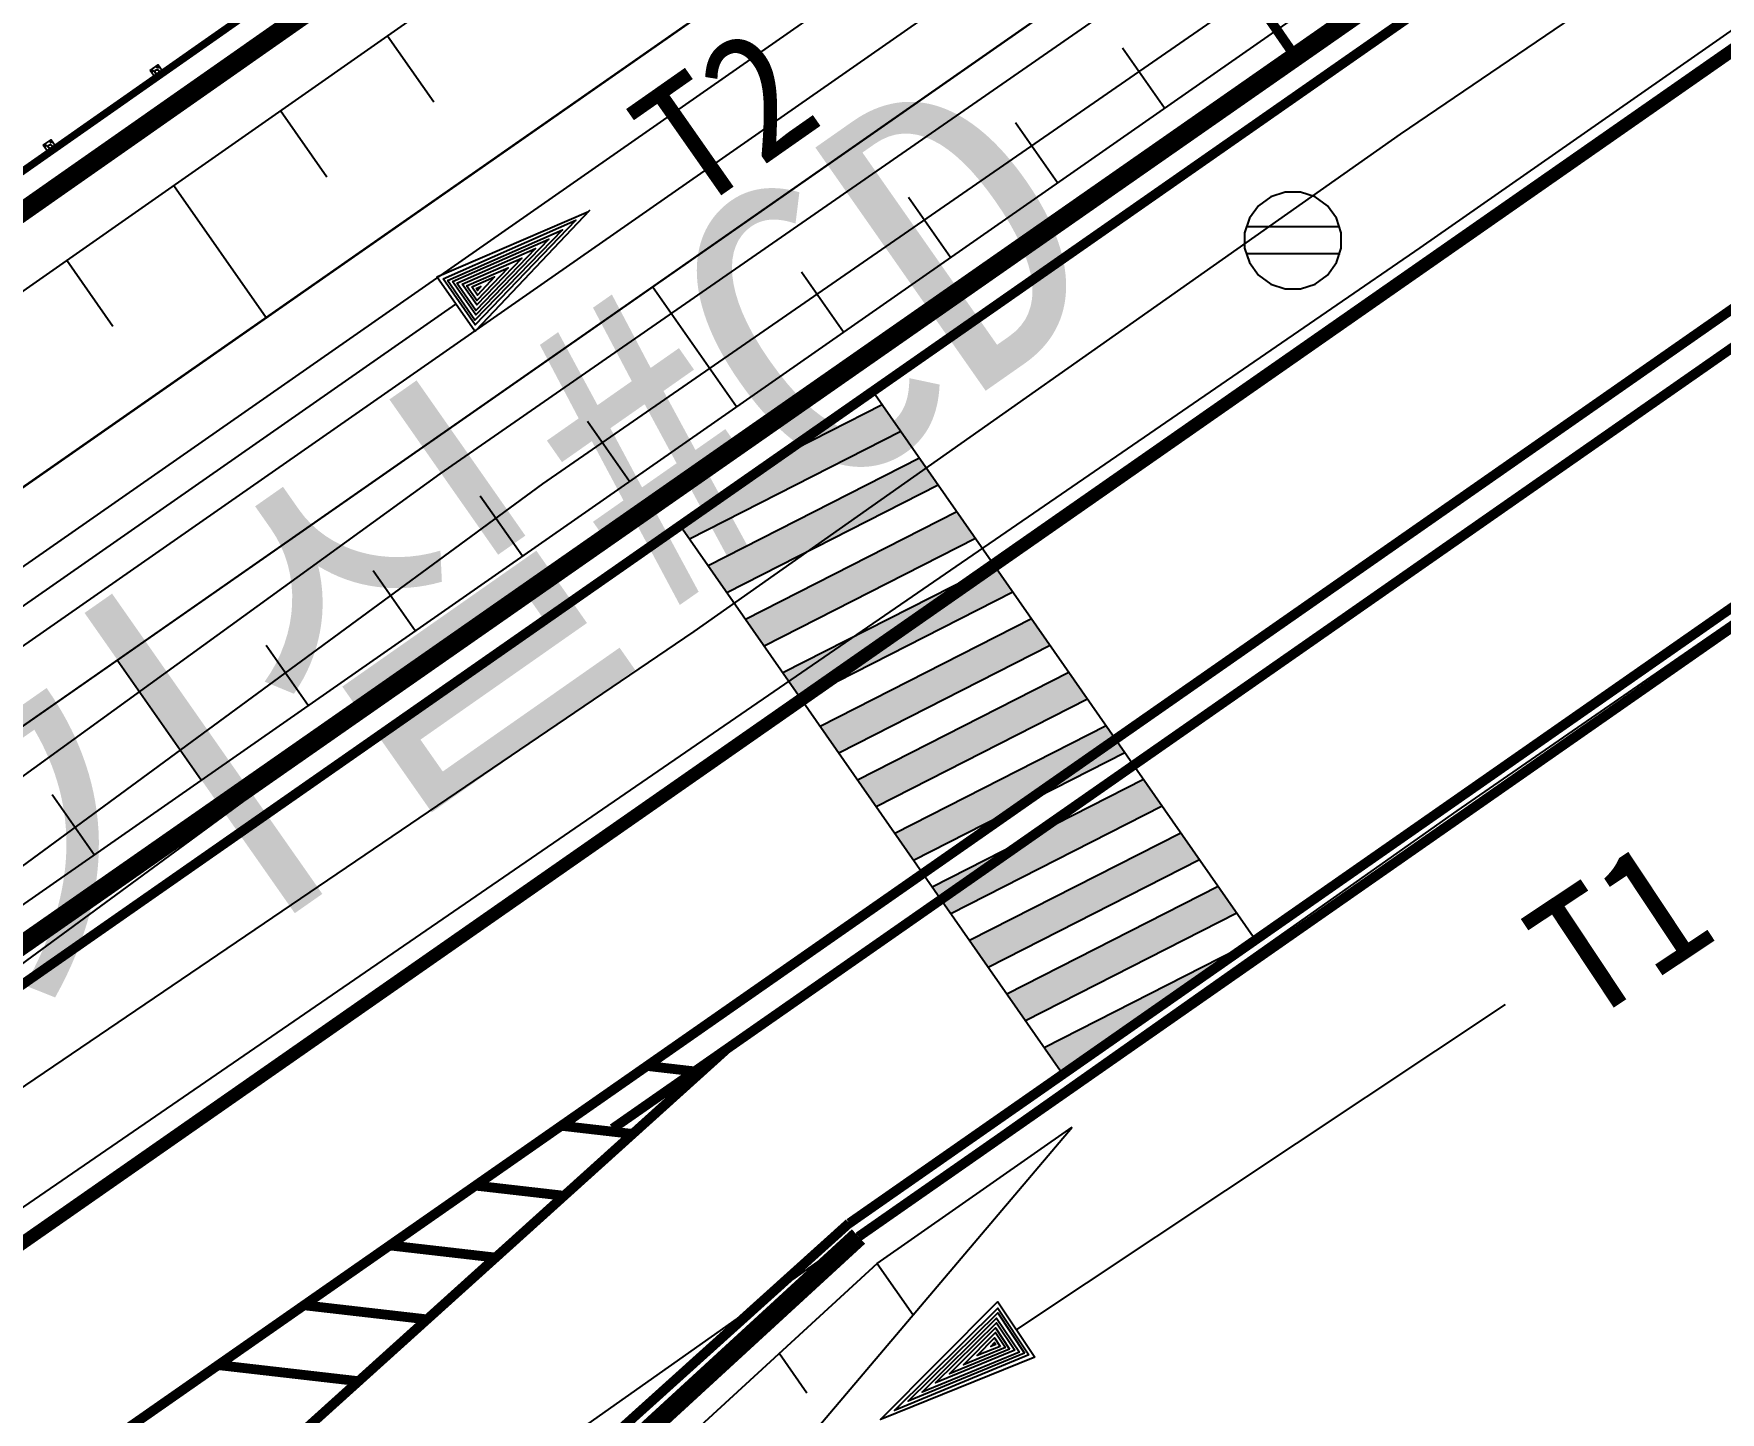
# Model space of a CAD drawing. Header units: millimetres. Extents: x 152904052 to 153933663, y 538271515 to 539240469.
# Drawn here: x 153460405 to 153486251, y 538551338 to 538572461 of the extents above; entities that cross this region are included whole.
import ezdxf
from ezdxf.enums import TextEntityAlignment as Align

# ---------------------------------------------------------------- set-up
doc = ezdxf.new("R2010")
doc.units = ezdxf.units.MM
for name, color, linetype in [('FENC', 7, 'Continuous'), ('SCHM', 9, 'Continuous'), ('TEXT', 7, 'Continuous')]:
    doc.layers.add(name, color=color, linetype=linetype)
doc.styles.add('IIAC FONT', font='GulimChe.ttf')
doc.styles.get("Standard").update_dxf_attribs({"font": 'GulimChe.ttf'})

msp = doc.modelspace()

# ---------------------------------------------------------------- hatches: boundary and pattern name
at = {"layer": 'SCHM'}
h = msp.add_hatch(color=256, dxfattribs=at)
h.dxf.hatch_style = 1
h.paths.add_polyline_path([(153475317.6, 538557749.7), (153475603.6, 538557339.6), (153478842.4, 538558988.8), (153478556.4, 538559399)])
h.paths.add_polyline_path([(153478270.4, 538559809.1), (153477984.4, 538560219.2), (153474745.6, 538558569.9), (153475031.6, 538558159.8)])
h.paths.add_polyline_path([(153474174.8, 538559388.3), (153474459.5, 538558980), (153477698.4, 538560629.3), (153477412.3, 538561039.4)])
h.paths.add_polyline_path([(153473601.5, 538560210.4), (153473887.5, 538559800.3), (153477127.6, 538561447.6), (153476840.3, 538561859.6)])
h.paths.add_polyline_path([(153476554.3, 538562269.7), (153476268.2, 538562679.8), (153473029.4, 538561030.6), (153473315.4, 538560620.5)])
h.paths.add_polyline_path([(153475982.2, 538563090), (153475696.2, 538563500.1), (153472457.4, 538561850.8), (153472743.4, 538561440.7)])
h.paths.add_polyline_path([(153475410.2, 538563910.2), (153475125.5, 538564318.4), (153471885.3, 538562671), (153472171.4, 538562260.9)])
h.paths.add_polyline_path([(153474838.1, 538564730.4), (153474552.1, 538565140.5), (153471313.3, 538563491.3), (153471599.3, 538563081.2)])
h.paths.add_polyline_path([(153474266.1, 538565550.6), (153473980.1, 538565960.7), (153470741.2, 538564311.5), (153471027.3, 538563901.4)])
h.paths.add_polyline_path([(153473694, 538566370.8), (153473408, 538566781), (153471803.5, 538565963.9), (153470313.5, 538564924.8), (153470455.2, 538564721.6)])
h = msp.add_hatch(color=256, dxfattribs=at)
h.dxf.hatch_style = 1
h.paths.add_polyline_path([(153475889.6, 538556929.5), (153476175.7, 538556519.4), (153479128.5, 538558578.7)])

# ---------------------------------------------------------------- linework, layer by layer
at = {"layer": 'FENC', "color": 8}
for p, q in [((153455784.3, 538567230.5), (153474257.9, 538580165.9)), ((153455816.4, 538567314), (153474167.1, 538580163.3)), ((153462274.7, 538571775.1), (153462188.7, 538571898)), ((153462336.9, 538571818.7), (153462274.7, 538571775.1)), ((153460637.1, 538570628.5), (153460551.1, 538570751.4)), ((153460699.3, 538570672), (153460637.1, 538570628.5))]:
    msp.add_line(p, q, dxfattribs=at)
for points in [[(153462188.7, 538571898), (153462311.6, 538571984.1), (153462397.6, 538571861.2), (153462274.7, 538571775.1)], [(153460551.1, 538570751.4), (153460674, 538570837.4), (153460760, 538570714.5), (153460637.1, 538570628.5)]]:
    msp.add_lwpolyline(points, close=True, dxfattribs=at)
for centre, radius in [((153462226.1, 538571891.4), 9.49), ((153462293.1, 538571879.6), 30), ((153462293.1, 538571879.6), 30), ((153462281.3, 538571812.6), 9.49), ((153462305, 538571946.6), 9.49), ((153462360.1, 538571867.8), 9.49), ((153460655.5, 538570732.9), 30), ((153460655.5, 538570732.9), 30), ((153460667.3, 538570799.9), 9.49), ((153460588.5, 538570744.7), 9.49), ((153460643.7, 538570665.9), 9.49), ((153460722.5, 538570721.1), 9.49)]:
    msp.add_circle(centre, radius, dxfattribs=at)
at = {"layer": 'SCHM'}
for p, q in [((153447653.7, 538556740.9), (153501257.3, 538594112.2)), ((153448225.8, 538555920.7), (153501844.5, 538593303.3)), ((153448799.4, 538555101.6), (153503195.3, 538593026)), ((153449372.9, 538554282.4), (153503421.5, 538591964.6)), ((153452713.3, 538553869.1), (153485446.2, 538576697.9)), ((153465826.5, 538572431), (153466537.1, 538571416.2)), ((153477735.3, 538571320.1), (153477091.6, 538572239.5)), ((153464188.2, 538571283.8), (153464897.6, 538570270.7)), ((153476094.9, 538570176), (153475451, 538571095.5)), ((153462549.9, 538570136.7), (153463966.4, 538568113.8)), ((153474454.4, 538569031.9), (153473810.5, 538569951.5)), ((153460911.6, 538568989.5), (153461618.7, 538567979.7)), ((153472814, 538567887.8), (153472170, 538568807.6)), ((153471173.5, 538566743.7), (153469885.3, 538568583.5)), ((153469533.1, 538565599.6), (153468888.9, 538566519.6)), ((153467892.6, 538564455.6), (153467248.4, 538565375.7)), ((153466252.2, 538563311.5), (153465607.8, 538564231.7)), ((153464611.7, 538562167.4), (153463967.3, 538563087.8)), ((153462971.3, 538561023.3), (153461682.2, 538562864.3)), ((153461330.8, 538559879.2), (153460686.2, 538560799.8)), ((153473332.5, 538553617.5), (153476317.8, 538555707.8)), ((153473332.5, 538553617.5), (153473880.8, 538552831.3)), ((153471832.3, 538552239.7), (153472251.8, 538551638.2))]:
    msp.add_line(p, q, dxfattribs=at)
for points in [[(153309206.5, 538922882.6), (153362041.8, 538959878.3), (153517431.3, 538737959.2), (153500636.4, 538637005.7), (153497846.8, 538615992.3), (153507779.6, 538601806.8), (153445728.8, 538558358.4)], [(153451868.5, 538551091.5), (153454391.5, 538552358.5), (153470526.5, 538563303.6), (153481348.5, 538570923.6), (153502160.5, 538585055.6), (153505944.5, 538587988.6), (153507722.5, 538589393.6), (153509438.5, 538591417.6), (153510699.5, 538594186.6), (153511447.5, 538597181.6), (153512171.5, 538599395.6), (153512918.5, 538600455.6), (153513448.5, 538601437.6), (153514058.5, 538602557.6), (153514256.5, 538608048.6), (153514491.5, 538611342.6), (153514413.5, 538614092.6), (153514491.5, 538616685.6), (153515258.5, 538620161.6), (153515966.5, 538622249.6), (153516831.4, 538623997.6), (153518565.4, 538625577.6), (153523027.4, 538629957.6)], [(153478983.2, 538569505.9), (153480422.4, 538569505.9)], [(153478980.5, 538569092.5), (153480425.1, 538569092.5)], [(153459496.8, 538563174.4), (153466874.8, 538568319.8)], [(153473266.3, 538566984.1), (153479128.5, 538558578.7)], [(153471803.5, 538565963.9), (153473408, 538566781)], [(153470455.2, 538564721.6), (153473694, 538566370.8)], [(153470741.2, 538564311.5), (153473980.1, 538565960.7)], [(153471027.3, 538563901.4), (153474266.1, 538565550.6)], [(153471313.3, 538563491.3), (153474552.1, 538565140.5)], [(153470313.5, 538564924.8), (153476175.7, 538556519.4)], [(153471599.3, 538563081.2), (153474838.1, 538564730.4)], [(153471885.3, 538562671), (153475125.5, 538564318.4)], [(153472171.4, 538562260.9), (153475410.2, 538563910.2)], [(153472457.4, 538561850.8), (153475696.2, 538563500.1)], [(153472743.4, 538561440.7), (153475982.2, 538563090)], [(153473029.4, 538561030.6), (153476268.2, 538562679.8)], [(153473315.4, 538560620.5), (153476554.3, 538562269.7)], [(153473601.5, 538560210.4), (153476840.3, 538561859.6)], [(153473887.5, 538559800.3), (153477127.6, 538561447.6)], [(153474174.8, 538559388.3), (153477412.3, 538561039.4)], [(153474459.5, 538558980), (153477698.4, 538560629.3)], [(153474745.6, 538558569.9), (153477984.4, 538560219.2)], [(153475031.6, 538558159.8), (153478270.4, 538559809.1)], [(153475317.6, 538557749.7), (153478556.4, 538559399)], [(153475603.6, 538557339.6), (153478842.4, 538558988.8)], [(153475889.6, 538556929.5), (153479128.5, 538558578.7)], [(153482954, 538557586), (153475466.5, 538552606.3)], [(153390036.2, 538489222.7), (153407293, 538501197.5), (153423794.7, 538512498.9), (153440182, 538523964.4), (153454913.6, 538534482.5), (153456414.9, 538535651.4), (153471103.4, 538549552.9), (153476317.8, 538555707.8)], [(153473332.5, 538553617.5), (153454034.8, 538535893.4), (153389080.7, 538490592.7)]]:
    msp.add_lwpolyline(points, dxfattribs=at)
at = {"layer": 'SCHM', "const_width": 300}
msp.add_lwpolyline([(153516377.8, 538737720.2), (153499645.1, 538637137.3), (153487684.3, 538628762.3), (153506386.8, 538602052.4), (153445810.6, 538559636.4), (153427681.5, 538585527.4, 0.4141458), (153426288.9, 538585772.8), (153424446.1, 538584482.4, 0.4142136), (153424200.5, 538583089.7), (153443870.2, 538554998.6, 0.4088796), (153452912.1, 538553398.1), (153485721, 538576279.9), (153508667.6, 538588016.3)], format="xyb", dxfattribs=at)
at = {"layer": 'SCHM'}
for points, const_width in [([(153449425.1, 538542432), (153671838.3, 538697548.8)], 150), ([(153469277.5, 538555685.7), (153672124.4, 538697138.7)], 150), ([(153472902.6, 538554233.9), (153673983.5, 538694473)], 150), ([(153473045.6, 538554028.8), (153674126.5, 538694267.9)], 150), ([(153445933.3, 538560332.8), (153505690.5, 538602175.2), (153498536.4, 538612392.3)], 100), ([(153453198.1, 538552988), (153486007, 538575869.8)], 150), ([(153451570.3, 538539356.1), (153471028.6, 538556907)], 150), ([(153470651.4, 538556547.7), (153469804.3, 538556644.9)], 150), ([(153469600.3, 538555600.7), (153468489.8, 538555728.2)], 150), ([(153468549.3, 538554653.7), (153467175.3, 538554811.4)], 150), ([(153453434.2, 538536697.5), (153472900.8, 538554236.4)], 150), ([(153473043.8, 538554031.3), (153453721.2, 538536284.3), (153378911.4, 538484109.9)], 300), ([(153467498.2, 538553706.7), (153465860.9, 538553894.7)], 150), ([(153466447.2, 538552759.8), (153464546.4, 538552978)], 150), ([(153465396.1, 538551812.8), (153463232, 538552061.2)], 150)]:
    msp.add_lwpolyline(points, dxfattribs=dict(at, const_width=const_width))
for points in [[(153501701.1, 538594421.6), (153447653.7, 538556740.9, -0.1251391), (153445975.2, 538556176.2), (153445565.5, 538555889.3)], [(153494494.8, 538585741), (153449372.9, 538554282.4, -0.2938498), (153447324.7, 538554108.7, -0.0942015), (153445483.6, 538555831.9, -4.9618024)]]:
    msp.add_lwpolyline(points, format="xyb", dxfattribs=at)
at = {"layer": 'SCHM', "ltscale": 0.3, "const_width": 200}
msp.add_lwpolyline([(153454400.7, 538549864.4), (153508810.6, 538587811.3)], dxfattribs=at)
at = {"layer": 'SCHM', "ltscale": 15, "const_width": 150, "flags": 128}
msp.add_lwpolyline([(153479739.7, 538572108.4), (153478179.1, 538574365.8)], dxfattribs=at)
at = {"layer": 'SCHM'}
for points in [[(153479585.5, 538570035.2), (153479362.3, 538569962.7), (153479172.5, 538569824.7), (153479034.6, 538569634.9), (153478962.1, 538569411.7), (153478962.1, 538569177.1), (153479034.6, 538568953.9), (153479172.5, 538568764.1), (153479362.3, 538568626.1), (153479585.5, 538568553.6), (153479820.1, 538568553.6), (153480043.3, 538568626.1), (153480233.1, 538568764.1), (153480371.1, 538568953.9), (153480443.6, 538569177.1), (153480443.6, 538569411.7), (153480371.1, 538569634.9), (153480233.1, 538569824.7), (153480043.3, 538569962.7), (153479820.1, 538570035.2)], [(153466582.8, 538568736.9), (153468906.5, 538569738.3), (153468923.2, 538569750), (153467180.8, 538567912.5), (153467166.9, 538567902.8), (153466582.8, 538568736.9)], [(153466676.8, 538568703.3), (153468714.7, 538569604), (153467169.4, 538567999.8), (153466676.8, 538568703.3)], [(153466743.2, 538568679.4), (153468506.1, 538569457.9), (153467164.9, 538568071.3), (153466743.2, 538568679.4)], [(153466823.6, 538568665.2), (153468300.4, 538569313.9), (153467181.8, 538568153.6), (153466823.6, 538568665.2)], [(153466890.1, 538568641.3), (153468091.8, 538569167.9), (153467179.3, 538568222.3), (153466890.1, 538568641.3)], [(153466972.4, 538568624.3), (153467883.3, 538569021.8), (153467196.3, 538568304.6), (153466972.4, 538568624.3)], [(153467036.1, 538568598.5), (153467674.8, 538568875.8), (153467193.8, 538568373.3), (153467036.1, 538568598.5)], [(153467116.4, 538568584.3), (153467467.1, 538568734.5), (153467206, 538568456.4), (153467116.4, 538568584.3)], [(153467184.8, 538568557.6), (153467258.5, 538568588.5), (153467206.3, 538568527), (153467184.8, 538568557.6)], [(153475747.7, 538552184.4), (153473396.7, 538551235.2), (153473382.4, 538551225.2), (153475167.6, 538553022.9), (153475182, 538553033), (153475747.7, 538552184.4)], [(153475653.2, 538552217.8), (153473595.7, 538551367.5), (153475181, 538552932.7), (153475653.2, 538552217.8)], [(153475586.3, 538552242.2), (153473804.2, 538551506.4), (153475181, 538552861.6), (153475586.3, 538552242.2)], [(153475510, 538552259.8), (153474017.6, 538551648.7), (153475158.6, 538552781.9), (153475510, 538552259.8)], [(153475439.8, 538552288.9), (153474226.1, 538551787.6), (153475158.6, 538552710.8), (153475439.8, 538552288.9)], [(153475358.7, 538552303.2), (153474439.5, 538551929.8), (153475144.3, 538552629.7), (153475358.7, 538552303.2)], [(153475296.6, 538552330.9), (153474651.4, 538552064), (153475144.3, 538552558.5), (153475296.6, 538552330.9)], [(153475215.5, 538552345.2), (153474864.7, 538552206.3), (153475130, 538552477.4), (153475215.5, 538552345.2)], [(153475150.1, 538552377.6), (153475073.2, 538552345.2), (153475130, 538552406.3), (153475150.1, 538552377.6)]]:
    msp.add_lwpolyline(points, close=True, dxfattribs=at)
for points in [[(153448888.5, 538552779.5, 0), (153451788.5, 538554963.5, 0), (153466631.5, 538565717.5, 0), (153481558.5, 538576070.6, 0), (153485014.5, 538580349.6, 0), (153503760.5, 538591305.6, 0), (153510172.5, 538596496.3, 0)], [(153382161.6, 538500264.4, 0), (153382398.6, 538499995.4, 0), (153397011.6, 538510140.5, 0), (153444633.6, 538543421.5, 0), (153444633.6, 538543421.5, 0), (153445819.6, 538544874.5, 0), (153446761.6, 538545668.5, 0), (153452911.5, 538549925.5, 0), (153455044.5, 538550922.5, 0), (153455501.5, 538551225.5, 0), (153481651.5, 538569179.6, 0), (153509439.5, 538588572.6, 0), (153510362.5, 538589716.6, 0), (153510498.5, 538590670.6, 0)], [(153387145.6, 538493594.4, 0), (153386979.6, 538494038.4, 0), (153407390.6, 538508222.5, 0), (153423804.6, 538519601.5, 0), (153448913.6, 538537084.5, 0), (153459937.6, 538544840.5, 0), (153482219.5, 538560555.6, 0), (153509254.5, 538579225.6, 0), (153510381.5, 538579802.6, 0), (153511160.5, 538579970.6, 0), (153512028.5, 538576870.6, 0)]]:
    msp.add_polyline3d(points, dxfattribs=at)
msp.add_polyline3d([(153503581.5, 538589347.6, 0), (153504237.2, 538588342.6, 0), (153486879.8, 538577017.4, 0), (153468904, 538564586.2, 0), (153453114.2, 538552992.9, 0), (153452404, 538553960.1, 0), (153468207.5, 538565563.5, 0), (153486210.5, 538578013.6, 0)], close=True, dxfattribs=at)

# ---------------------------------------------------------------- texts
at = {"layer": 'SCHM', "style": 'IIAC FONT'}
for s, rotation, p in [('T2', 35, (153470992, 538571192.4)), ('T1', 33.56591, (153484699.7, 538558744.3))]:
    msp.add_text(s, height=1918.79, rotation=rotation, dxfattribs=at).set_placement(p, align=Align.MIDDLE_CENTER)
at = {"layer": 'TEXT'}
msp.add_text('전기실#CD', height=4550, rotation=34.99992, dxfattribs=at).set_placement((153466474.5, 538561025.3), align=Align.CENTER)

doc.saveas('drawing.dxf')
